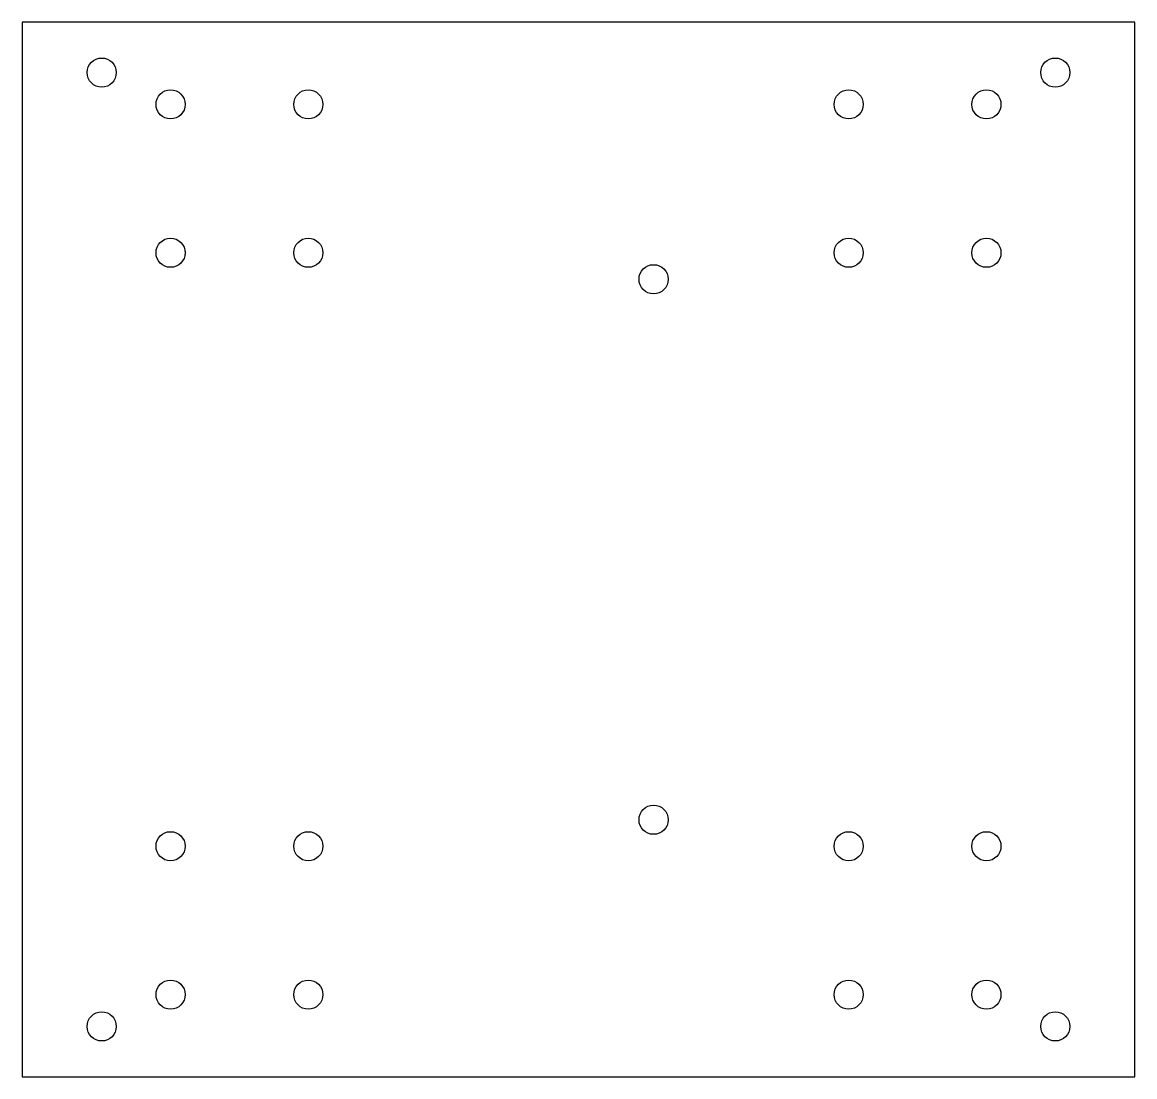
# Model space of a CAD drawing. Header units: millimetres. Extents: x -105 to 105, y -100 to 100.
import ezdxf

# ---------------------------------------------------------------- set-up
doc = ezdxf.new("R2010")
doc.units = ezdxf.units.MM

msp = doc.modelspace()

# ---------------------------------------------------------------- linework, layer by layer
at = {"layer": 'CUT'}
msp.add_lwpolyline([(-105, -99.5), (105, -99.5), (105, 99.5), (-105, 99.5)], close=True, dxfattribs=at)
at = {"layer": 'DRILL'}
for centre in [(-90, 90), (90, 90), (-77, 84), (-51, 84), (51, 84), (77, 84), (-77, 56), (-51, 56), (51, 56), (77, 56), (14.175, 51), (14.175, -51), (-77, -56), (-51, -56), (51, -56), (77, -56), (-77, -84), (-51, -84), (51, -84), (77, -84), (-90, -90), (90, -90)]:
    msp.add_circle(centre, 2.75, dxfattribs=at)

doc.saveas('drawing.dxf')
